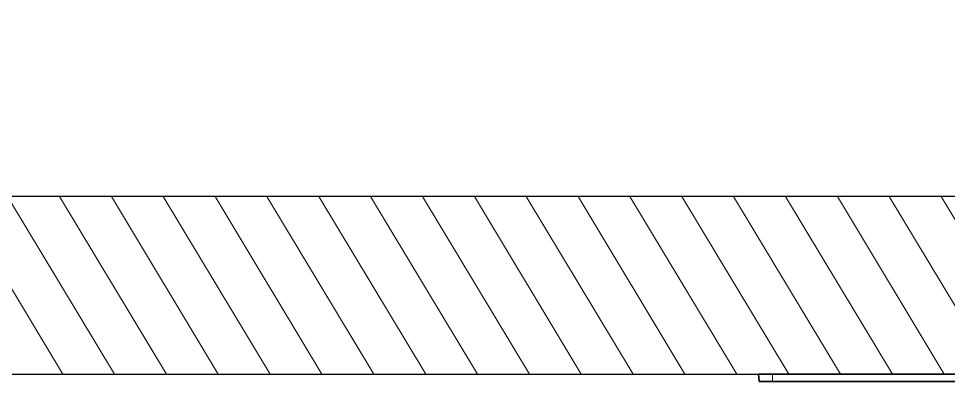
# Model space of a CAD drawing. Header units: inches. Extents: x -12478 to 399182, y -16583 to 525552.
# Drawn here: x 39750.5 to 39881.3, y -5761.1 to -5710.1 of the extents above; entities that cross this region are included whole.
import ezdxf

# ---------------------------------------------------------------- set-up
doc = ezdxf.new("R2010")
doc.units = ezdxf.units.IN
doc.header["$LTSCALE"] = 1000
doc.header["$MEASUREMENT"] = 0
doc.linetypes.add('DASHED', pattern=[0.75, 0.5, -0.25])
doc.linetypes.add('HIDDEN', pattern=[0.375, 0.25, -0.125])
for name, color, linetype in [('A-Hidden', 8, 'HIDDEN'), ('CQ Grg Gypsum', 41, 'Continuous'), ('CQ Light Elevation', 4, 'Continuous')]:
    doc.layers.add(name, color=color, linetype=linetype)
doc.layers.add('CQ Gypsum Hatch', color=8, linetype='Continuous', lineweight=20)
doc.layers.add('CQ Lighting', color=5, linetype='Continuous', lineweight=0)

# ---------------------------------------------------------------- blocks, each defined once
blk = doc.blocks.new('T.HC0E0.HQ12 side 2')
at = {"layer": 'CQ Lighting', "color": 1, "lineweight": 35}
for p, q in [((442006.72, 518818.72), (442111.3, 518818.72)), ((442006.72, 518817.72), (442111.3, 518817.72))]:
    blk.add_line(p, q, dxfattribs=at)
at = {"layer": 'CQ Lighting', "color": 1, "lineweight": 35, "ltscale": 0.05}
blk.add_line((442111.3, 518818.72), (442113.3, 518818.72), dxfattribs=at)
at = {"layer": 'CQ Lighting', "color": 1, "lineweight": 13, "ltscale": 0.025}
blk.add_line((442111.3, 518817.72), (442111.3, 518818.72), dxfattribs=at)
at = {"layer": 'CQ Lighting', "color": 1, "lineweight": 35, "ltscale": 0.025188}
blk.add_line((442113.18, 518817.72), (442113.3, 518818.72), dxfattribs=at)
at = {"layer": 'CQ Lighting', "color": 1, "lineweight": 35, "ltscale": 0.04693}
blk.add_line((442111.3, 518817.72), (442113.18, 518817.72), dxfattribs=at)

msp = doc.modelspace()

# ---------------------------------------------------------------- hatches: boundary and pattern name
at = {"layer": 'CQ Gypsum Hatch'}
h = msp.add_hatch(dxfattribs=at)
h.set_pattern_fill('ANSI31', color=256, scale=50, angle=76.0286, style=0)
h.set_pattern_definition([(121.0285767, (-282071.926, -475838.605), (-5.35568947, -3.22165956), [])])
h.paths.add_polyline_path([(36179.53, -5710.13), (36179.53, -5735.13), (36199.53, -5735.13), (36199.53, -5760.13), (40584.53, -5760.13), (40584.53, -5735.13), (40559.53, -5735.13), (40559.53, -5710.13), (40604.53, -5710.13), (40604.53, -5735.13), (36224.53, -5735.13), (36224.53, -5710.13)])

# ---------------------------------------------------------------- linework, layer by layer
at = {"layer": 'A-Hidden', "linetype": 'DASHED', "lineweight": 0, "ltscale": 10}
msp.add_line((43031.59, -5760.13, 0), (35844.11, -5760.13, 0), dxfattribs=at)
at = {"layer": 'CQ Grg Gypsum', "elevation": 0}
msp.add_lwpolyline([(36179.53, -5710.13), (36179.53, -5735.13), (36199.53, -5735.13), (36199.53, -5760.13), (40584.53, -5760.13), (40584.53, -5735.13), (40559.53, -5735.13), (40559.53, -5710.13), (40604.53, -5710.13), (40604.53, -5735.13), (36224.53, -5735.13), (36224.53, -5710.13), (36179.53, -5710.13)], dxfattribs=at)

# ---------------------------------------------------------------- block references
at = {"layer": 'CQ Light Elevation', "xscale": -1}
msp.add_blockref('T.HC0E0.HQ12 side 2', (481967.83, -524578.85, 0), dxfattribs=at)

doc.saveas('drawing.dxf')
